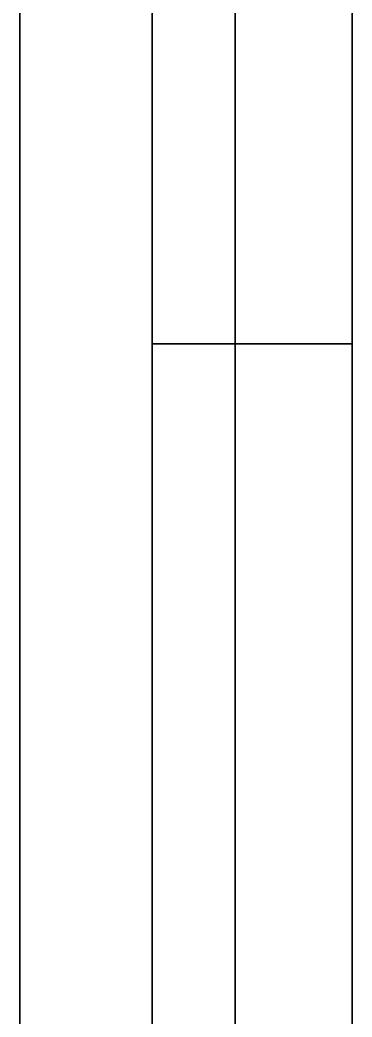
# Model space of a CAD drawing. Extents: x 1 to 210, y 1 to 298.
# Drawn here: x 0.5 to 20.5, y 192 to 252.1 of the extents above; entities that cross this region are included whole.
import ezdxf

# ---------------------------------------------------------------- set-up
doc = ezdxf.new("R2010")
doc.units = 0

msp = doc.modelspace()

# ---------------------------------------------------------------- linework, layer by layer
at = {"layer": 'P04565'}
msp.add_lwpolyline([(0.508, 0.592664), (0.508, 297.603326), (0.508, 0.592664)], dxfattribs=at)
at = {"layer": 'P04569'}
msp.add_lwpolyline([(20.489333, 5.588009), (20.489333, 292.607992), (20.489333, 5.588009)], dxfattribs=at)
at = {"layer": 'P04610'}
msp.add_lwpolyline([(8.466667, 172.635328), (8.466667, 292.607992), (8.466667, 172.635328)], dxfattribs=at)
at = {"layer": 'P04611'}
msp.add_lwpolyline([(13.462, 172.635328), (13.462, 292.607992), (13.462, 172.635328)], dxfattribs=at)
at = {"layer": 'P04614'}
msp.add_lwpolyline([(20.489333, 232.579328), (8.466667, 232.579328), (20.489333, 232.579328)], dxfattribs=at)

doc.saveas('drawing.dxf')
